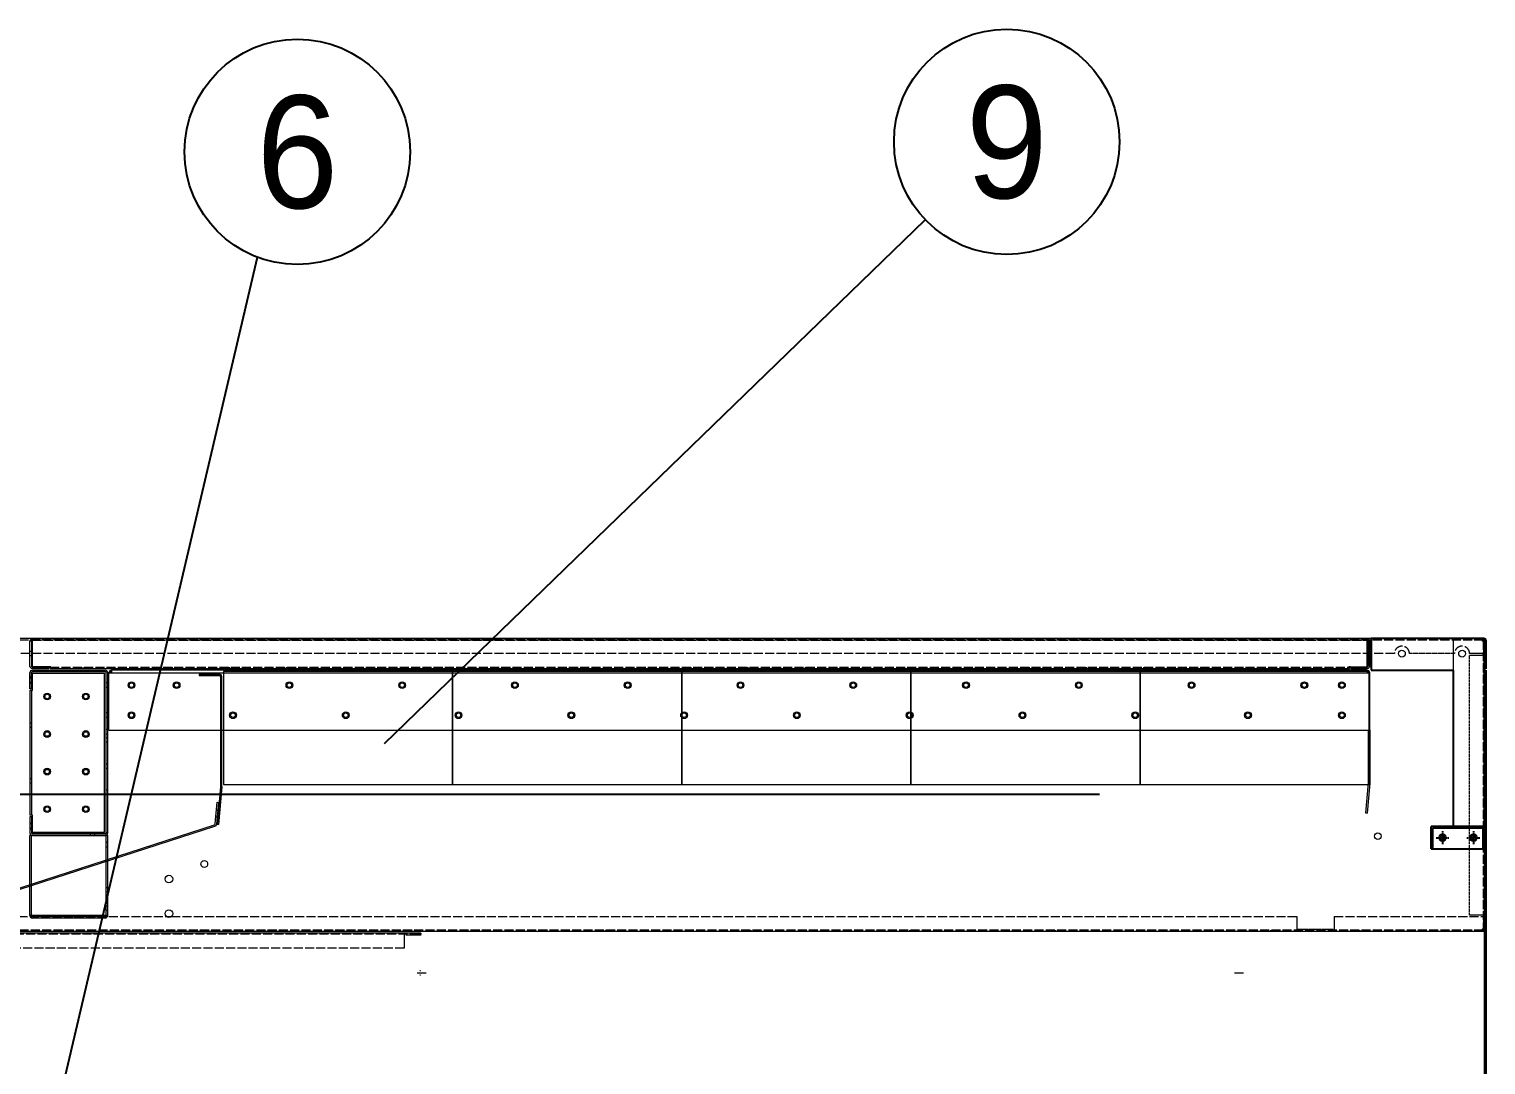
# Model space of a CAD drawing. Header units: millimetres. Extents: x 7627 to 39890, y 4589 to 27403.
# Drawn here: x 22537 to 24474, y 15583 to 16962 of the extents above; entities that cross this region are included whole.
import ezdxf
from ezdxf.enums import TextEntityAlignment as Align

# ---------------------------------------------------------------- set-up
doc = ezdxf.new("R2010")
doc.units = ezdxf.units.MM
doc.linetypes.add('CENTER', pattern=[2, 1.25, -0.25, 0.25, -0.25])
doc.linetypes.add('DASHED', pattern=[15, 12, -3])
for name, color, linetype in [('center', 1, 'CENTER'), ('냉각탑_dim', 1, 'Continuous'), ('냉각탑_text', 3, 'Continuous')]:
    doc.layers.add(name, color=color, linetype=linetype)
doc.styles.add('돋움', font='Dotum.ttf')

# ---------------------------------------------------------------- blocks, each defined once
blk = doc.blocks.new('A$C51234923')
at = {"color": 7, "lineweight": 15}
for p, q in [((3.5, 189), (3.5, 212)), ((3.5, 212), (99.5, 212)), ((99.5, 0), (99.5, 212)), ((0, 189), (0, 23)), ((3.5, 189), (0, 189)), ((2, 189), (2, 23)), ((0, 146), (2, 146)), ((0, 140), (2, 140)), ((0, 72), (2, 72)), ((0, 66), (2, 66)), ((3.5, 23), (0, 23)), ((3.5, 0), (3.5, 23)), ((99.5, 0), (3.5, 0))]:
    blk.add_line(p, q, dxfattribs=at)
for centre in [(23, 181), (74.5, 181), (23, 131), (74.5, 131), (23, 81), (74.5, 81), (23, 31), (74.5, 31)]:
    blk.add_circle(centre, 3, dxfattribs=at)
blk = doc.blocks.new('A$C30944BC8')
at = {"color": 7, "lineweight": 13, "ltscale": 0.159375}
for p, q in [((0, 110.2), (0, 186.7)), ((1677, 110.2), (1677, 186.7))]:
    blk.add_line(p, q, dxfattribs=at)
at = {"color": 7, "lineweight": 13, "ltscale": 0.007292}
for p, q in [((0, 186.7), (3.5, 186.7)), ((3.5, 190.2), (3.5, 186.7)), ((1673.5, 190.2), (1673.5, 186.7)), ((1673.5, 186.7), (1677, 186.7))]:
    blk.add_line(p, q, dxfattribs=at)
at = {"color": 7, "lineweight": 13}
for p, q in [((1673.5, 190.2), (3.5, 190.2)), ((3.5, 186.7), (1673.5, 186.7)), ((0, 110.2), (1677, 110.2))]:
    blk.add_line(p, q, dxfattribs=at)
at = {"color": 7, "lineweight": 13, "ltscale": 0.145697}
for p, q in [((1675, 110.2), (1675, 40.3)), ((1677, 110.2), (1677, 40.3))]:
    blk.add_line(p, q, dxfattribs=at)
at = {"color": 7, "lineweight": 13, "ltscale": 0.083658}
for p, q in [((1675, 40.2), (1671.5, 0.2)), ((1677, 40), (1673.5, 0))]:
    blk.add_line(p, q, dxfattribs=at)
at = {"color": 7, "lineweight": 13, "ltscale": 0.004167}
blk.add_line((1671.5, 0.2), (1673.5, 0), dxfattribs=at)
at = {"color": 7, "lineweight": 13}
for centre in [(30, 170.2), (90, 170.2), (240, 170.2), (390, 170.2), (540, 170.2), (690, 170.2), (840, 170.2), (990, 170.2), (1140, 170.2), (1290, 170.2), (1440, 170.2), (1590, 170.2), (1640, 170.2), (30, 130.2), (165, 130.2), (315, 130.2), (465, 130.2), (615, 130.2), (765, 130.2), (915, 130.2), (1065, 130.2), (1215, 130.2), (1365, 130.2), (1515, 130.2), (1640, 130.2)]:
    blk.add_circle(centre, 3, dxfattribs=at)
for centre, radius, start, end in [((3.5, 186.7), 3.5, 90, 180), ((3.5, 186.7), 1.5, 90, 180), ((1673.5, 186.7), 3.5, 0, 90), ((1673.5, 186.7), 1.5, 0, 90), ((1673.5, 40.3), 1.5, 355, 360), ((1673.5, 40.3), 3.5, 355, 360)]:
    blk.add_arc(centre, radius, start, end, dxfattribs=at)
blk = doc.blocks.new('A$C6A4A1024')
at = {"color": 7, "lineweight": 15}
for p, q in [((0, 195), (0, 216.5)), ((2, 195), (2, 216.5)), ((3.5, 220), (100, 220)), ((3.5, 218), (100, 218)), ((10.5, 220), (10.5, 218)), ((10.5, 220), (10.5, 218)), ((10.5, 220), (10.5, 218)), ((10.5, 220), (10.5, 218)), ((10.5, 220), (10.5, 218)), ((10.5, 220), (10.5, 218)), ((10.5, 220), (10.5, 218)), ((10.5, 220), (10.5, 218)), ((10.5, 220), (10.5, 218)), ((10.5, 220), (10.5, 218)), ((10.5, 220), (10.5, 218)), ((10.5, 220), (10.5, 218)), ((10.5, 220), (10.5, 218)), ((10.5, 220), (10.5, 218)), ((10.5, 220), (10.5, 218)), ((10.5, 220), (10.5, 218)), ((10.5, 220), (10.5, 218)), ((10.5, 220), (10.5, 218)), ((10.5, 220), (10.5, 218)), ((10.5, 220), (10.5, 218)), ((10.5, 220), (10.5, 218)), ((10.5, 220), (10.5, 218)), ((10.5, 220), (10.5, 218)), ((10.5, 220), (10.5, 218)), ((10.5, 220), (10.5, 218)), ((10.5, 220), (10.5, 218)), ((10.5, 220), (10.5, 218)), ((10.5, 220), (10.5, 218)), ((10.5, 220), (10.5, 218)), ((10.5, 220), (10.5, 218)), ((10.5, 220), (10.5, 218)), ((10.5, 220), (10.5, 218)), ((10.5, 220), (10.5, 218)), ((10.5, 220), (10.5, 218)), ((10.5, 220), (10.5, 218)), ((10.5, 220), (10.5, 218)), ((10.5, 220), (10.5, 218)), ((10.5, 220), (10.5, 218)), ((10.5, 220), (10.5, 218)), ((10.5, 220), (10.5, 218)), ((10.5, 220), (10.5, 218)), ((10.5, 220), (10.5, 218)), ((10.5, 220), (10.5, 218)), ((10.5, 220), (10.5, 218)), ((10.5, 220), (10.5, 218)), ((10.5, 220), (10.5, 218)), ((10.5, 220), (10.5, 218)), ((10.5, 220), (10.5, 218)), ((19.5, 220), (19.5, 218)), ((19.5, 220), (19.5, 218)), ((19.5, 220), (19.5, 218)), ((19.5, 220), (19.5, 218)), ((19.5, 220), (19.5, 218)), ((19.5, 220), (19.5, 218)), ((19.5, 220), (19.5, 218)), ((19.5, 220), (19.5, 218)), ((19.5, 220), (19.5, 218)), ((19.5, 220), (19.5, 218)), ((19.5, 220), (19.5, 218)), ((19.5, 220), (19.5, 218)), ((19.5, 220), (19.5, 218)), ((19.5, 220), (19.5, 218)), ((19.5, 220), (19.5, 218)), ((19.5, 220), (19.5, 218)), ((19.5, 220), (19.5, 218)), ((19.5, 220), (19.5, 218)), ((19.5, 220), (19.5, 218)), ((19.5, 220), (19.5, 218)), ((19.5, 220), (19.5, 218)), ((19.5, 220), (19.5, 218)), ((19.5, 220), (19.5, 218)), ((19.5, 220), (19.5, 218)), ((19.5, 220), (19.5, 218)), ((19.5, 220), (19.5, 218)), ((19.5, 220), (19.5, 218)), ((19.5, 220), (19.5, 218)), ((19.5, 220), (19.5, 218)), ((19.5, 220), (19.5, 218)), ((19.5, 220), (19.5, 218)), ((19.5, 220), (19.5, 218)), ((19.5, 220), (19.5, 218)), ((19.5, 220), (19.5, 218)), ((19.5, 220), (19.5, 218)), ((19.5, 220), (19.5, 218)), ((19.5, 220), (19.5, 218)), ((19.5, 220), (19.5, 218)), ((19.5, 220), (19.5, 218)), ((19.5, 220), (19.5, 218)), ((19.5, 220), (19.5, 218)), ((19.5, 220), (19.5, 218)), ((19.5, 220), (19.5, 218)), ((19.5, 220), (19.5, 218)), ((19.5, 220), (19.5, 218)), ((19.5, 220), (19.5, 218)), ((19.5, 220), (19.5, 218)), ((19.5, 220), (19.5, 218)), ((25, 220), (25, 218)), ((63, 220), (63, 218)), ((63, 220), (63, 218)), ((63, 220), (63, 218)), ((63, 220), (63, 218)), ((63, 220), (63, 218)), ((63, 220), (63, 218)), ((72, 220), (72, 218)), ((72, 220), (72, 218)), ((72, 220), (72, 218)), ((72, 220), (72, 218)), ((72, 220), (72, 218)), ((72, 220), (72, 218)), ((88.5, 220), (88.5, 218)), ((101.5, 3.5), (101.5, 216.5)), ((103.5, 3.5), (103.5, 216.5)), ((0, 211), (2, 211)), ((0, 211), (2, 211)), ((0, 211), (2, 211)), ((0, 211), (2, 211)), ((0, 211), (2, 211)), ((0, 211), (2, 211)), ((0, 211), (2, 211)), ((0, 211), (2, 211)), ((0, 211), (2, 211)), ((0, 211), (2, 211)), ((0, 211), (2, 211)), ((0, 211), (2, 211)), ((0, 210), (2, 210)), ((0, 210), (2, 210)), ((0, 210), (2, 210)), ((0, 210), (2, 210)), ((0, 210), (2, 210)), ((0, 210), (2, 210)), ((0, 210), (2, 210)), ((0, 210), (2, 210)), ((0, 210), (2, 210)), ((0, 210), (2, 210)), ((0, 210), (2, 210)), ((0, 210), (2, 210)), ((0, 210), (2, 210)), ((0, 210), (2, 210)), ((0, 210), (2, 210)), ((0, 210), (2, 210)), ((0, 210), (2, 210)), ((0, 210), (2, 210)), ((0, 210), (2, 210)), ((0, 210), (2, 210)), ((0, 210), (2, 210)), ((0, 210), (2, 210)), ((0, 210), (2, 210)), ((0, 210), (2, 210)), ((0, 210), (2, 210)), ((0, 210), (2, 210)), ((0, 210), (2, 210)), ((0, 210), (2, 210)), ((0, 210), (2, 210)), ((0, 210), (2, 210)), ((0, 210), (2, 210)), ((0, 204), (2, 204)), ((0, 204), (2, 204)), ((0, 204), (2, 204)), ((0, 204), (2, 204)), ((0, 204), (2, 204)), ((0, 204), (2, 204)), ((0, 204), (2, 204)), ((0, 204), (2, 204)), ((0, 204), (2, 204)), ((0, 204), (2, 204)), ((0, 204), (2, 204)), ((0, 204), (2, 204)), ((0, 204), (2, 204)), ((0, 204), (2, 204)), ((0, 204), (2, 204)), ((0, 204), (2, 204)), ((0, 204), (2, 204)), ((0, 204), (2, 204)), ((0, 204), (2, 204)), ((0, 204), (2, 204)), ((0, 204), (2, 204)), ((0, 204), (2, 204)), ((0, 204), (2, 204)), ((0, 204), (2, 204)), ((0, 204), (2, 204)), ((0, 204), (2, 204)), ((0, 204), (2, 204)), ((0, 204), (2, 204)), ((0, 204), (2, 204)), ((0, 204), (2, 204)), ((0, 204), (2, 204)), ((0, 203), (2, 203)), ((0, 203), (2, 203)), ((0, 203), (2, 203)), ((0, 203), (2, 203)), ((0, 203), (2, 203)), ((0, 203), (2, 203)), ((0, 203), (2, 203)), ((0, 203), (2, 203)), ((0, 203), (2, 203)), ((0, 203), (2, 203)), ((0, 203), (2, 203)), ((0, 203), (2, 203)), ((2, 195), (0, 195)), ((103.5, 203), (101.5, 203)), ((103.5, 203), (101.5, 203)), ((103.5, 203), (101.5, 203)), ((103.5, 203), (101.5, 203)), ((103.5, 203), (101.5, 203)), ((103.5, 203), (101.5, 203)), ((103.5, 203), (101.5, 203)), ((103.5, 203), (101.5, 203)), ((103.5, 203), (101.5, 203)), ((103.5, 203), (101.5, 203)), ((103.5, 203), (101.5, 203)), ((103.5, 203), (101.5, 203)), ((103.5, 203), (101.5, 203)), ((103.5, 203), (101.5, 203)), ((103.5, 203), (101.5, 203)), ((103.5, 203), (101.5, 203)), ((103.5, 203), (101.5, 203)), ((103.5, 203), (101.5, 203)), ((103.5, 203), (101.5, 203)), ((103.5, 203), (101.5, 203)), ((103.5, 203), (101.5, 203)), ((103.5, 203), (101.5, 203)), ((103.5, 203), (101.5, 203)), ((103.5, 203), (101.5, 203)), ((103.5, 197), (101.5, 197)), ((103.5, 197), (101.5, 197)), ((103.5, 197), (101.5, 197)), ((103.5, 197), (101.5, 197)), ((103.5, 197), (101.5, 197)), ((103.5, 197), (101.5, 197)), ((103.5, 197), (101.5, 197)), ((103.5, 197), (101.5, 197)), ((103.5, 197), (101.5, 197)), ((103.5, 197), (101.5, 197)), ((103.5, 197), (101.5, 197)), ((103.5, 197), (101.5, 197)), ((103.5, 197), (101.5, 197)), ((103.5, 197), (101.5, 197)), ((103.5, 197), (101.5, 197)), ((103.5, 197), (101.5, 197)), ((103.5, 197), (101.5, 197)), ((103.5, 197), (101.5, 197)), ((103.5, 197), (101.5, 197)), ((103.5, 197), (101.5, 197)), ((103.5, 197), (101.5, 197)), ((103.5, 197), (101.5, 197)), ((103.5, 197), (101.5, 197)), ((103.5, 197), (101.5, 197)), ((103.5, 163), (101.5, 163)), ((103.5, 163), (101.5, 163)), ((103.5, 163), (101.5, 163)), ((103.5, 163), (101.5, 163)), ((103.5, 163), (101.5, 163)), ((103.5, 163), (101.5, 163)), ((103.5, 163), (101.5, 163)), ((103.5, 163), (101.5, 163)), ((103.5, 163), (101.5, 163)), ((103.5, 163), (101.5, 163)), ((103.5, 163), (101.5, 163)), ((103.5, 163), (101.5, 163)), ((103.5, 163), (101.5, 163)), ((103.5, 163), (101.5, 163)), ((103.5, 163), (101.5, 163)), ((103.5, 163), (101.5, 163)), ((103.5, 163), (101.5, 163)), ((103.5, 163), (101.5, 163)), ((103.5, 163), (101.5, 163)), ((103.5, 163), (101.5, 163)), ((103.5, 163), (101.5, 163)), ((103.5, 163), (101.5, 163)), ((103.5, 163), (101.5, 163)), ((103.5, 163), (101.5, 163)), ((103.5, 163), (101.5, 163)), ((103.5, 163), (101.5, 163)), ((103.5, 163), (101.5, 163)), ((103.5, 157), (101.5, 157)), ((103.5, 157), (101.5, 157)), ((103.5, 157), (101.5, 157)), ((103.5, 157), (101.5, 157)), ((103.5, 157), (101.5, 157)), ((103.5, 157), (101.5, 157)), ((103.5, 157), (101.5, 157)), ((103.5, 157), (101.5, 157)), ((103.5, 157), (101.5, 157)), ((103.5, 157), (101.5, 157)), ((103.5, 157), (101.5, 157)), ((103.5, 157), (101.5, 157)), ((103.5, 157), (101.5, 157)), ((103.5, 157), (101.5, 157)), ((103.5, 157), (101.5, 157)), ((103.5, 157), (101.5, 157)), ((103.5, 157), (101.5, 157)), ((103.5, 157), (101.5, 157)), ((103.5, 157), (101.5, 157)), ((103.5, 157), (101.5, 157)), ((103.5, 157), (101.5, 157)), ((103.5, 157), (101.5, 157)), ((103.5, 157), (101.5, 157)), ((103.5, 157), (101.5, 157)), ((103.5, 157), (101.5, 157)), ((103.5, 157), (101.5, 157)), ((103.5, 157), (101.5, 157)), ((103.5, 141), (101.5, 141)), ((103.5, 141), (101.5, 141)), ((103.5, 141), (101.5, 141)), ((103.5, 141), (101.5, 141)), ((103.5, 141), (101.5, 141)), ((103.5, 141), (101.5, 141)), ((103.5, 141), (101.5, 141)), ((103.5, 141), (101.5, 141)), ((103.5, 135), (101.5, 135)), ((103.5, 135), (101.5, 135)), ((103.5, 135), (101.5, 135)), ((103.5, 135), (101.5, 135)), ((103.5, 135), (101.5, 135)), ((103.5, 135), (101.5, 135)), ((103.5, 135), (101.5, 135)), ((103.5, 135), (101.5, 135)), ((103.5, 130.1), (101.5, 130.1)), ((103.5, 130.1), (101.5, 130.1)), ((103.5, 124.1), (101.5, 124.1)), ((103.5, 124.1), (101.5, 124.1)), ((103.5, 95.1), (101.5, 95.1)), ((103.5, 95.1), (101.5, 95.1)), ((103.5, 89.1), (101.5, 89.1)), ((103.5, 89.1), (101.5, 89.1)), ((103.5, 60.1), (101.5, 60.1)), ((103.5, 60.1), (101.5, 60.1)), ((103.5, 54.1), (101.5, 54.1)), ((103.5, 54.1), (101.5, 54.1)), ((0, 25), (0, 3.5)), ((0, 25), (0, 3.5)), ((2, 25), (0, 25)), ((2, 25), (0, 25)), ((2, 25), (2, 3.5)), ((2, 25), (2, 3.5)), ((0, 17), (2, 17)), ((0, 17), (2, 17)), ((0, 17), (2, 17)), ((0, 17), (2, 17)), ((0, 17), (2, 17)), ((0, 17), (2, 17)), ((0, 17), (2, 17)), ((0, 17), (2, 17)), ((0, 17), (2, 17)), ((0, 17), (2, 17)), ((0, 17), (2, 17)), ((0, 17), (2, 17)), ((0, 16), (2, 16)), ((0, 16), (2, 16)), ((0, 16), (2, 16)), ((0, 16), (2, 16)), ((0, 16), (2, 16)), ((0, 16), (2, 16)), ((0, 16), (2, 16)), ((0, 16), (2, 16)), ((0, 16), (2, 16)), ((0, 16), (2, 16)), ((0, 16), (2, 16)), ((0, 16), (2, 16)), ((0, 16), (2, 16)), ((0, 16), (2, 16)), ((0, 16), (2, 16)), ((0, 16), (2, 16)), ((0, 16), (2, 16)), ((0, 16), (2, 16)), ((0, 16), (2, 16)), ((0, 16), (2, 16)), ((0, 16), (2, 16)), ((0, 16), (2, 16)), ((0, 16), (2, 16)), ((0, 16), (2, 16)), ((0, 16), (2, 16)), ((0, 16), (2, 16)), ((0, 10), (2, 10)), ((0, 10), (2, 10)), ((0, 10), (2, 10)), ((0, 10), (2, 10)), ((0, 10), (2, 10)), ((0, 10), (2, 10)), ((0, 10), (2, 10)), ((0, 10), (2, 10)), ((0, 10), (2, 10)), ((0, 10), (2, 10)), ((0, 10), (2, 10)), ((0, 10), (2, 10)), ((0, 10), (2, 10)), ((0, 10), (2, 10)), ((0, 10), (2, 10)), ((0, 10), (2, 10)), ((0, 10), (2, 10)), ((0, 10), (2, 10)), ((0, 10), (2, 10)), ((0, 10), (2, 10)), ((0, 10), (2, 10)), ((0, 10), (2, 10)), ((0, 10), (2, 10)), ((0, 10), (2, 10)), ((0, 10), (2, 10)), ((0, 10), (2, 10)), ((0, 9), (2, 9)), ((0, 9), (2, 9)), ((0, 9), (2, 9)), ((0, 9), (2, 9)), ((0, 9), (2, 9)), ((0, 9), (2, 9)), ((0, 9), (2, 9)), ((0, 9), (2, 9)), ((0, 9), (2, 9)), ((0, 9), (2, 9)), ((0, 9), (2, 9)), ((0, 9), (2, 9)), ((3.5, 2), (100, 2)), ((100, 2), (3.5, 2)), ((3.5, 0), (100, 0)), ((3.5, 0), (100, 0)), ((80.5, 0), (80.5, 2)), ((80.5, 0), (80.5, 2)), ((80.5, 0), (80.5, 2)), ((80.5, 0), (80.5, 2)), ((80.5, 0), (80.5, 2)), ((80.5, 0), (80.5, 2)), ((80.5, 0), (80.5, 2)), ((80.5, 0), (80.5, 2)), ((80.5, 0), (80.5, 2)), ((80.5, 0), (80.5, 2)), ((86.5, 0), (86.5, 2)), ((86.5, 0), (86.5, 2)), ((86.5, 0), (86.5, 2)), ((86.5, 0), (86.5, 2)), ((86.5, 0), (86.5, 2)), ((86.5, 0), (86.5, 2)), ((86.5, 0), (86.5, 2)), ((86.5, 0), (86.5, 2)), ((86.5, 0), (86.5, 2)), ((86.5, 0), (86.5, 2)), ((103.5, 3.5), (101.5, 3.5))]:
    blk.add_line(p, q, dxfattribs=at)
for centre, radius, start, end in [((3.5, 216.5), 3.5, 90, 180), ((3.5, 216.5), 1.5, 90, 180), ((100, 216.5), 3.5, 0, 90), ((100, 216.5), 1.5, 0, 90), ((3.5, 3.5), 3.5, 180, 270), ((3.5, 3.5), 1.5, 180, 270), ((100, 3.5), 3.5, 270, 0), ((100, 3.5), 1.5, 270, 0)]:
    blk.add_arc(centre, radius, start, end, dxfattribs=at)
blk = doc.blocks.new('A$C7AFD6E2C')
at = {"color": 7, "lineweight": 13}
for p, q in [((1778.5, 40), (3.5, 40)), ((1755, 0), (27, 0))]:
    blk.add_line(p, q, dxfattribs=at)
at = {"color": 7, "lineweight": 13, "ltscale": 0.007292}
for p, q in [((3.5, 36.5), (3.5, 40)), ((1778.5, 36.5), (1778.5, 40)), ((27, 3.5), (27, 0))]:
    blk.add_line(p, q, dxfattribs=at)
at = {"color": 7, "lineweight": 13, "ltscale": 0.004167}
for p, q in [((2, 36.5), (0, 36.5)), ((1780, 36.5), (1782, 36.5)), ((25, 2), (25, 0)), ((1757, 2), (1757, 0))]:
    blk.add_line(p, q, dxfattribs=at)
at = {"color": 7, "lineweight": 13, "ltscale": 0.06875}
for p, q in [((0, 3.5), (0, 36.5)), ((2, 36.5), (2, 3.5)), ((1780, 36.5), (1780, 3.5)), ((1782, 3.5), (1782, 36.5))]:
    blk.add_line(p, q, dxfattribs=at)
at = {"color": 7, "linetype": 'DASHED', "lineweight": 13}
for p, q in [((1778.5, 38), (3.5, 38)), ((1755, 2), (27, 2))]:
    blk.add_line(p, q, dxfattribs=at)
at = {"color": 7, "lineweight": 13, "ltscale": 0.070833}
for p, q in [((3.5, 2.5), (3.5, 36.5)), ((1778.5, 2.5), (1778.5, 36.5))]:
    blk.add_line(p, q, dxfattribs=at)
at = {"color": 7, "linetype": 'DASHED', "lineweight": 13, "ltscale": 0.004167}
for p, q in [((1780, 23), (1782, 23)), ((1780, 23), (1782, 23)), ((1780, 23), (1782, 23)), ((1780, 23), (1782, 23)), ((1780, 23), (1782, 23)), ((1780, 23), (1782, 23)), ((1780, 23), (1782, 23)), ((1780, 23), (1782, 23)), ((12, 2), (12, 0)), ((12, 2), (12, 0)), ((12, 2), (12, 0)), ((12, 2), (12, 0)), ((12, 2), (12, 0)), ((12, 2), (12, 0)), ((12, 2), (12, 0)), ((12, 2), (12, 0)), ((12, 2), (12, 0)), ((12, 2), (12, 0)), ((12, 2), (12, 0)), ((12, 2), (12, 0)), ((12, 2), (12, 0)), ((12, 2), (12, 0)), ((12, 2), (12, 0)), ((12, 2), (12, 0)), ((18, 2), (18, 0)), ((18, 2), (18, 0)), ((18, 2), (18, 0)), ((18, 2), (18, 0)), ((18, 2), (18, 0)), ((18, 2), (18, 0)), ((18, 2), (18, 0)), ((18, 2), (18, 0)), ((18, 2), (18, 0)), ((18, 2), (18, 0)), ((18, 2), (18, 0)), ((18, 2), (18, 0)), ((18, 2), (18, 0)), ((18, 2), (18, 0)), ((18, 2), (18, 0)), ((18, 2), (18, 0)), ((67, 2), (67, 0)), ((67, 2), (67, 0)), ((73, 2), (73, 0)), ((73, 2), (73, 0)), ((143, 2), (143, 0)), ((143, 2), (143, 0)), ((149, 2), (149, 0)), ((149, 2), (149, 0)), ((219, 2), (219, 0)), ((219, 2), (219, 0)), ((225, 2), (225, 0)), ((225, 2), (225, 0)), ((295, 2), (295, 0)), ((295, 2), (295, 0)), ((301, 2), (301, 0)), ((301, 2), (301, 0)), ((371, 2), (371, 0)), ((371, 2), (371, 0)), ((377, 2), (377, 0)), ((377, 2), (377, 0)), ((447, 2), (447, 0)), ((447, 2), (447, 0)), ((453, 2), (453, 0)), ((453, 2), (453, 0)), ((523, 2), (523, 0)), ((523, 2), (523, 0)), ((529, 2), (529, 0)), ((529, 2), (529, 0)), ((599, 2), (599, 0)), ((599, 2), (599, 0)), ((605, 2), (605, 0)), ((605, 2), (605, 0)), ((675, 2), (675, 0)), ((675, 2), (675, 0)), ((681, 2), (681, 0)), ((681, 2), (681, 0)), ((751, 2), (751, 0)), ((751, 2), (751, 0)), ((757, 2), (757, 0)), ((757, 2), (757, 0)), ((827, 2), (827, 0)), ((827, 2), (827, 0)), ((833, 2), (833, 0)), ((833, 2), (833, 0)), ((903, 2), (903, 0)), ((903, 2), (903, 0)), ((909, 2), (909, 0)), ((909, 2), (909, 0)), ((979, 2), (979, 0)), ((979, 2), (979, 0)), ((985, 2), (985, 0)), ((985, 2), (985, 0)), ((1055, 2), (1055, 0)), ((1055, 2), (1055, 0)), ((1061, 2), (1061, 0)), ((1061, 2), (1061, 0)), ((1131, 2), (1131, 0)), ((1131, 2), (1131, 0)), ((1137, 2), (1137, 0)), ((1137, 2), (1137, 0)), ((1207, 2), (1207, 0)), ((1207, 2), (1207, 0)), ((1213, 2), (1213, 0)), ((1213, 2), (1213, 0)), ((1283, 2), (1283, 0)), ((1283, 2), (1283, 0)), ((1289, 2), (1289, 0)), ((1289, 2), (1289, 0)), ((1359, 2), (1359, 0)), ((1359, 2), (1359, 0)), ((1365, 2), (1365, 0)), ((1365, 2), (1365, 0)), ((1435, 2), (1435, 0)), ((1435, 2), (1435, 0)), ((1441, 2), (1441, 0)), ((1441, 2), (1441, 0)), ((1511, 2), (1511, 0)), ((1511, 2), (1511, 0)), ((1517, 2), (1517, 0)), ((1517, 2), (1517, 0)), ((1587, 2), (1587, 0)), ((1587, 2), (1587, 0)), ((1593, 2), (1593, 0)), ((1593, 2), (1593, 0)), ((1642, 2), (1642, 0)), ((1642, 2), (1642, 0)), ((1648, 2), (1648, 0)), ((1648, 2), (1648, 0)), ((1711.5, 2), (1711.5, 0)), ((1711.5, 2), (1711.5, 0)), ((1717.5, 2), (1717.5, 0)), ((1717.5, 2), (1717.5, 0)), ((1764, 2), (1764, 0)), ((1764, 2), (1764, 0)), ((1764, 2), (1764, 0)), ((1764, 2), (1764, 0)), ((1764, 2), (1764, 0)), ((1764, 2), (1764, 0)), ((1764, 2), (1764, 0)), ((1764, 2), (1764, 0)), ((1764, 2), (1764, 0)), ((1764, 2), (1764, 0)), ((1764, 2), (1764, 0)), ((1764, 2), (1764, 0)), ((1764, 2), (1764, 0)), ((1764, 2), (1764, 0)), ((1764, 2), (1764, 0)), ((1764, 2), (1764, 0)), ((1770, 2), (1770, 0)), ((1770, 2), (1770, 0)), ((1770, 2), (1770, 0)), ((1770, 2), (1770, 0)), ((1770, 2), (1770, 0)), ((1770, 2), (1770, 0)), ((1770, 2), (1770, 0)), ((1770, 2), (1770, 0)), ((1770, 2), (1770, 0)), ((1770, 2), (1770, 0)), ((1770, 2), (1770, 0)), ((1770, 2), (1770, 0)), ((1770, 2), (1770, 0)), ((1770, 2), (1770, 0)), ((1770, 2), (1770, 0)), ((1770, 2), (1770, 0)), ((1780, 17), (1782, 17)), ((1780, 17), (1782, 17)), ((1780, 17), (1782, 17)), ((1780, 17), (1782, 17)), ((1780, 17), (1782, 17)), ((1780, 17), (1782, 17)), ((1780, 17), (1782, 17)), ((1780, 17), (1782, 17))]:
    blk.add_line(p, q, dxfattribs=at)
at = {"color": 7, "lineweight": 13, "ltscale": 0.048958}
for p, q in [((27, 2.5), (3.5, 2.5)), ((1755, 2.5), (1778.5, 2.5))]:
    blk.add_line(p, q, dxfattribs=at)
at = {"color": 7, "lineweight": 13, "ltscale": 0.044792}
for p, q in [((25, 2), (3.5, 2)), ((1778.5, 2), (1757, 2)), ((25, 0), (3.5, 0)), ((1778.5, 0), (1757, 0))]:
    blk.add_line(p, q, dxfattribs=at)
at = {"color": 7, "lineweight": 13, "ltscale": 0.002083}
for p, q in [((27, 2.5), (27, 3.5)), ((1755, 2.5), (1755, 3.5))]:
    blk.add_line(p, q, dxfattribs=at)
at = {"color": 7, "linetype": 'DASHED', "lineweight": 13, "ltscale": 0.002083}
blk.add_line((1755, 3.5), (1755, 2.5), dxfattribs=at)
at = {"color": 7, "lineweight": 13, "ltscale": 0.005208}
blk.add_line((1755, 2.5), (1755, 0), dxfattribs=at)
at = {"color": 7, "lineweight": 13}
for centre, radius, start, end in [((3.5, 36.5), 3.5, 90, 180), ((1778.5, 36.5), 3.5, 0, 90), ((3.5, 36.5), 1.5, 90, 180), ((1778.5, 36.5), 1.5, 360, 90), ((3.5, 3.5), 3.5, 180, 270), ((3.5, 3.5), 1.5, 180, 270), ((1778.5, 3.5), 3.5, 270, 360), ((1778.5, 3.5), 1.5, 270, 0)]:
    blk.add_arc(centre, radius, start, end, dxfattribs=at)
blk = doc.blocks.new('A$C244D7E91')
at = {"color": 7, "lineweight": 15}
for p, q in [((0, 3.5), (0, 110)), ((3.5, 110), (0, 110)), ((2, 3.5), (2, 110)), ((3.5, 110), (100, 110)), ((103.5, 110), (100, 110)), ((101.5, 3.5), (101.5, 110)), ((103.5, 100.5), (101.5, 100.5)), ((103.5, 100.5), (101.5, 100.5)), ((103.5, 3.5), (103.5, 110)), ((103.5, 94.5), (101.5, 94.5)), ((103.5, 94.5), (101.5, 94.5)), ((103.5, 40.5), (101.5, 40.5)), ((103.5, 40.5), (101.5, 40.5)), ((103.5, 34.5), (101.5, 34.5)), ((103.5, 34.5), (101.5, 34.5)), ((101.5, 20), (103.5, 20)), ((3.5, 3.5), (0, 3.5)), ((100, 3.5), (3.5, 3.5)), ((100, 2), (3.5, 2)), ((100, 0), (3.5, 0)), ((20.5, 0), (20.5, 2)), ((20.5, 0), (20.5, 2)), ((26.5, 0), (26.5, 2)), ((26.5, 0), (26.5, 2)), ((42, 0), (42, 2)), ((60, 0), (60, 2)), ((75.5, 0), (75.5, 2)), ((75.5, 0), (75.5, 2)), ((81.5, 0), (81.5, 2)), ((81.5, 0), (81.5, 2)), ((103.5, 3.5), (100, 3.5)), ((100, 2), (100, 0)), ((103.5, 16), (101.5, 16)), ((103.5, 16), (101.5, 16)), ((103.5, 16), (101.5, 16)), ((103.5, 16), (101.5, 16)), ((103.5, 16), (101.5, 16)), ((103.5, 10), (101.5, 10)), ((103.5, 10), (101.5, 10)), ((103.5, 10), (101.5, 10)), ((103.5, 10), (101.5, 10)), ((103.5, 10), (101.5, 10))]:
    blk.add_line(p, q, dxfattribs=at)
for centre, radius, start, end in [((3.5, 3.5), 3.5, 180, 270), ((3.5, 3.5), 1.5, 180, 270), ((100, 3.5), 3.5, 270, 0), ((100, 3.5), 1.5, 270, 0)]:
    blk.add_arc(centre, radius, start, end, dxfattribs=at)
blk = doc.blocks.new('A$C7EF54F26')
at = {"color": 7, "lineweight": 15}
for p, q in [((431.7, 245.9), (433.7, 245.9)), ((431.7, 216.9), (431.7, 245.9)), ((431.7, 235.4), (433.7, 235.4)), ((431.7, 235.4), (433.7, 235.4)), ((431.7, 235.4), (433.7, 235.4)), ((431.7, 235.4), (433.7, 235.4)), ((431.7, 235.4), (433.7, 235.4)), ((431.7, 235.4), (433.7, 235.4)), ((431.7, 235.4), (433.7, 235.4)), ((431.7, 235.4), (433.7, 235.4)), ((431.7, 235.4), (433.7, 235.4)), ((431.7, 235.4), (433.7, 235.4)), ((431.7, 235.4), (433.7, 235.4)), ((433.7, 216.9), (433.7, 245.9)), ((2.1, 30.9), (430.8, 215.5)), ((2.9, 29.1), (431.5, 213.7)), ((431.7, 226.4), (433.7, 226.4)), ((431.7, 226.4), (433.7, 226.4)), ((431.7, 226.4), (433.7, 226.4)), ((431.7, 226.4), (433.7, 226.4)), ((431.7, 226.4), (433.7, 226.4)), ((431.7, 226.4), (433.7, 226.4)), ((431.7, 226.4), (433.7, 226.4)), ((431.7, 226.4), (433.7, 226.4)), ((431.7, 226.4), (433.7, 226.4)), ((431.7, 226.4), (433.7, 226.4)), ((431.7, 226.4), (433.7, 226.4)), ((306.6, 162), (307.3, 160.2)), ((176.9, 106.2), (177.7, 104.4)), ((0, 27.7), (0.1, 0)), ((2, 19.5), (0, 19.5)), ((2, 19.5), (0, 19.5)), ((2, 19.5), (0, 19.5)), ((2, 19.5), (0, 19.5)), ((2, 19.5), (0, 19.5)), ((2, 19.5), (0, 19.5)), ((2, 19.5), (0, 19.5)), ((2, 19.5), (0, 19.5)), ((2, 19.5), (0, 19.5)), ((2, 19.5), (0, 19.5)), ((2, 19.5), (0, 19.5)), ((2, 27.7), (2.1, 0)), ((2.1, 10.5), (0.1, 10.5)), ((2.1, 10.5), (0.1, 10.5)), ((2.1, 10.5), (0.1, 10.5)), ((2.1, 10.5), (0.1, 10.5)), ((2.1, 10.5), (0.1, 10.5)), ((2.1, 10.5), (0.1, 10.5)), ((2.1, 10.5), (0.1, 10.5)), ((2.1, 10.5), (0.1, 10.5)), ((2.1, 10.5), (0.1, 10.5)), ((2.1, 10.5), (0.1, 10.5)), ((2.1, 10.5), (0.1, 10.5)), ((0.1, 0), (2.1, 0))]:
    blk.add_line(p, q, dxfattribs=at)
for centre, radius, start, end in [((430.2, 216.9), 1.5, 293.3, 0), ((430.2, 216.9), 3.5, 293.3, 0), ((3.5, 27.7), 3.5, 113.3, 180.3), ((3.5, 27.7), 1.5, 113.3, 180.3)]:
    blk.add_arc(centre, radius, start, end, dxfattribs=at)
blk = doc.blocks.new('A$C21967578')
at = {"color": 7, "lineweight": 15}
for p, q in [((0, 199.8), (26.9, 199.8)), ((0, 199.8), (0, 198.2)), ((0, 198.2), (26.9, 198.2)), ((10.5, 198.2), (10.5, 199.8)), ((10.5, 198.2), (10.5, 199.8)), ((10.5, 198.2), (10.5, 199.8)), ((10.5, 198.2), (10.5, 199.8)), ((10.5, 198.2), (10.5, 199.8)), ((10.5, 198.2), (10.5, 199.8)), ((10.5, 198.2), (10.5, 199.8)), ((10.5, 198.2), (10.5, 199.8)), ((10.5, 198.2), (10.5, 199.8)), ((10.5, 198.2), (10.5, 199.8)), ((10.5, 198.2), (10.5, 199.8)), ((10.5, 198.2), (10.5, 199.8)), ((10.5, 198.2), (10.5, 199.8)), ((10.5, 198.2), (10.5, 199.8)), ((10.5, 198.2), (10.5, 199.8)), ((19.5, 198.2), (19.5, 199.8)), ((19.5, 198.2), (19.5, 199.8)), ((19.5, 198.2), (19.5, 199.8)), ((19.5, 198.2), (19.5, 199.8)), ((19.5, 198.2), (19.5, 199.8)), ((19.5, 198.2), (19.5, 199.8)), ((19.5, 198.2), (19.5, 199.8)), ((19.5, 198.2), (19.5, 199.8)), ((19.5, 198.2), (19.5, 199.8)), ((19.5, 198.2), (19.5, 199.8)), ((19.5, 198.2), (19.5, 199.8)), ((19.5, 198.2), (19.5, 199.8)), ((19.5, 198.2), (19.5, 199.8)), ((19.5, 198.2), (19.5, 199.8)), ((19.5, 198.2), (19.5, 199.8)), ((28.4, 196.7), (28.4, 49.9)), ((30, 49.8), (30, 196.7)), ((30, 114.8), (28.4, 114.8)), ((28.4, 49.9), (24, 0.1)), ((30, 49.8), (25.6, 0)), ((24, 0.1), (25.6, 0)), ((25.1, 12.1), (26.7, 12)), ((25.1, 12.1), (26.7, 12)), ((25.1, 12.1), (26.7, 12)), ((25.1, 12.1), (26.7, 12)), ((25.1, 12.1), (26.7, 12)), ((25.1, 12.1), (26.7, 12)), ((25.1, 12.1), (26.7, 12)), ((25.1, 12.1), (26.7, 12)), ((25.1, 12.1), (26.7, 12)), ((25.1, 12.1), (26.7, 12)), ((25.1, 12.1), (26.7, 12)), ((25.6, 18.1), (27.2, 17.9)), ((25.6, 18.1), (27.2, 17.9)), ((25.6, 18.1), (27.2, 17.9)), ((25.6, 18.1), (27.2, 17.9)), ((25.6, 18.1), (27.2, 17.9)), ((25.6, 18.1), (27.2, 17.9)), ((25.6, 18.1), (27.2, 17.9)), ((25.6, 18.1), (27.2, 17.9)), ((25.6, 18.1), (27.2, 17.9)), ((25.6, 18.1), (27.2, 17.9)), ((25.6, 18.1), (27.2, 17.9))]:
    blk.add_line(p, q, dxfattribs=at)
for radius, start in [(3.1, 360), (1.5, 0)]:
    blk.add_arc((26.9, 196.7), radius, start, 90, dxfattribs=at)
blk = doc.blocks.new('A$C60135176')
at = {"color": 1}
for p, q in [((151, 250), (0, 250)), ((0, 250), (0, 208)), ((151, 0), (151, 250)), ((0, 208), (109, 208)), ((109, 208), (109, 0)), ((109, 0), (151, 0))]:
    blk.add_line(p, q, dxfattribs=at)
blk = doc.blocks.new('A$C506531F9')
for p, q in [((71, 30), (0, 30)), ((0, 0), (0, 30)), ((71, 0), (71, 30)), ((0, 0), (71, 0))]:
    blk.add_line(p, q)
at = {"color": 7}
for p, q in [((2, 28), (69, 28)), ((2, 0), (2, 28)), ((69, 0), (69, 28)), ((0, 0), (71, 0))]:
    blk.add_line(p, q, dxfattribs=at)
for centre, radius in [((15, 15), 4.5), ((15, 15), 4.5), ((56, 15), 4.5), ((56, 15), 4.5), ((15, 15), 3), ((56, 15), 3)]:
    blk.add_circle(centre, radius)
at = {"layer": 'center'}
for p, q in [((15, 23.5), (15, 6.5)), ((56, 23.5), (56, 6.5)), ((6.5, 15), (23.5, 15)), ((47.5, 15), (64.5, 15))]:
    blk.add_line(p, q, dxfattribs=at)
blk = doc.blocks.new('1')
at = {"color": 7, "lineweight": 13}
for p, q in [((24470.9, 16150.7), (21974.3, 16150.7)), ((24430.6, 16147.8), (24430.6, 15900.7)), ((24472.6, 16147.8), (24472.6, 15763.6)), ((24470.9, 15900.7), (24430.6, 15900.7)), ((24470.9, 15760.7), (21974.3, 15760.7)), ((23054.8, 15758.7), (21975.4, 15758.7))]:
    blk.add_line(p, q, dxfattribs=at)
at = {"color": 7, "linetype": 'DASHED', "lineweight": 13}
for p, q in [((24470.9, 16148.7), (21974.3, 16148.7)), ((24470.6, 16147.8), (24470.6, 15763.6)), ((24352.6, 16130.7), (22524.6, 16130.7)), ((22222.6, 15780.7), (22719.6, 15780.7)), ((22725.6, 15780.7), (24222.6, 15780.7)), ((24272.6, 15780.7), (24470.9, 15780.7)), ((24470.9, 15762.7), (21974.3, 15762.7)), ((23054.8, 15757.1), (21975.4, 15757.1)), ((23035.6, 15738.7), (22317.6, 15738.7))]:
    blk.add_line(p, q, dxfattribs=at)
at = {"color": 7, "linetype": 'DASHED', "lineweight": 13, "ltscale": 0.00625}
for p, q in [((24413.6, 16148.7), (24413.6, 16150.7)), ((24431.6, 16148.7), (24431.6, 16150.7)), ((24472.6, 16147.8), (24470.6, 16147.8)), ((24472.6, 16128.7), (24470.6, 16128.7)), ((24472.6, 16105.2), (24470.6, 16105.2)), ((24472.6, 16096.2), (24470.6, 16096.2)), ((24472.6, 16005.2), (24470.6, 16005.2)), ((24472.6, 15996.2), (24470.6, 15996.2)), ((24472.6, 15905.2), (24470.6, 15905.2)), ((24472.6, 15896.2), (24470.6, 15896.2)), ((24472.6, 15805.2), (24470.6, 15805.2)), ((24472.6, 15796.2), (24470.6, 15796.2)), ((24472.6, 15782.7), (24470.6, 15782.7)), ((22614.6, 15762.7), (22614.6, 15760.7)), ((22620.6, 15762.7), (22620.6, 15760.7)), ((22814.6, 15762.7), (22814.6, 15760.7)), ((22820.6, 15762.7), (22820.6, 15760.7)), ((23014.6, 15762.7), (23014.6, 15760.7)), ((23020.6, 15762.7), (23020.6, 15760.7)), ((23096.6, 15762.7), (23096.6, 15760.7)), ((23102.6, 15762.7), (23102.6, 15760.7)), ((23296.6, 15762.7), (23296.6, 15760.7)), ((23302.6, 15762.7), (23302.6, 15760.7)), ((23496.6, 15762.7), (23496.6, 15760.7)), ((23502.6, 15762.7), (23502.6, 15760.7)), ((23701.6, 15762.7), (23701.6, 15760.7)), ((23707.6, 15762.7), (23707.6, 15760.7)), ((23901.6, 15762.7), (23901.6, 15760.7)), ((23907.6, 15762.7), (23907.6, 15760.7)), ((24101.6, 15762.7), (24101.6, 15760.7)), ((24107.6, 15762.7), (24107.6, 15760.7)), ((24181.6, 15762.7), (24181.6, 15760.7)), ((24187.6, 15762.7), (24187.6, 15760.7)), ((24306.6, 15762.7), (24306.6, 15760.7)), ((24312.6, 15762.7), (24312.6, 15760.7)), ((24431.6, 15762.7), (24431.6, 15760.7)), ((24437.6, 15762.7), (24437.6, 15760.7)), ((24472.6, 15763.6), (24470.6, 15763.6))]:
    blk.add_line(p, q, dxfattribs=at)
at = {"color": 7, "linetype": 'DASHED', "lineweight": 13, "ltscale": 0.002219}
for p, q in [((24470.9, 16148.7), (24470.2, 16148.7)), ((24470.9, 15762.7), (24470.2, 15762.7))]:
    blk.add_line(p, q, dxfattribs=at)
at = {"color": 7, "linetype": 'DASHED', "lineweight": 13, "ltscale": 0.002812}
for p, q in [((24470.6, 16147.8), (24470.6, 16148.7)), ((24470.6, 15763.6), (24470.6, 15762.7))]:
    blk.add_line(p, q, dxfattribs=at)
at = {"color": 7, "lineweight": 13, "ltscale": 0.004222}
for p, q in [((24470.9, 16149.4), (24470.9, 16150.7)), ((24470.9, 15762.1), (24470.9, 15760.7))]:
    blk.add_line(p, q, dxfattribs=at)
at = {"color": 7, "lineweight": 13, "ltscale": 0.003766}
for p, q in [((24470.9, 16149.4), (24470.9, 16148.1)), ((24470.9, 15762.1), (24470.9, 15763.3))]:
    blk.add_line(p, q, dxfattribs=at)
at = {"color": 7, "lineweight": 13, "ltscale": 0.002201}
for p, q in [((24471.6, 16148.7), (24470.9, 16148.7)), ((24471.6, 15762.7), (24470.9, 15762.7))]:
    blk.add_line(p, q, dxfattribs=at)
at = {"color": 7, "linetype": 'DASHED', "lineweight": 13, "ltscale": 0.003094}
for p, q in [((24470.9, 16147.3), (24470.9, 16148.3)), ((24470.9, 15764.1), (24470.9, 15763.1))]:
    blk.add_line(p, q, dxfattribs=at)
at = {"color": 7, "linetype": 'DASHED', "lineweight": 13, "ltscale": 0.051875}
for p, q in [((24470.9, 16147.3), (24470.9, 16130.7)), ((24452.6, 16128.7), (24469.2, 16128.7)), ((24222.6, 15780.7), (24222.6, 15764.1)), ((24272.6, 15780.7), (24272.6, 15764.1)), ((24469.2, 15782.7), (24452.6, 15782.7)), ((24470.9, 15780.7), (24470.9, 15764.1))]:
    blk.add_line(p, q, dxfattribs=at)
at = {"color": 7, "lineweight": 13, "ltscale": 0.003112}
for p, q in [((24471.6, 16148.7), (24472.6, 16148.7)), ((24471.6, 15762.7), (24472.6, 15762.7))]:
    blk.add_line(p, q, dxfattribs=at)
for p, q in [((24472.6, 16150.7), (24472.6, 12550.7)), ((24474.2, 16149.1), (24474.2, 16110.3)), ((24474.2, 16108.7), (24474.2, 12552.3)), ((22333.6, 15943.7), (23960.3, 15943.7))]:
    blk.add_line(p, q)
at = {"lineweight": 5}
for p, q in [((24472.6, 16150.7), (24474.2, 16150.7)), ((24474.2, 16149.1), (24474.2, 16150.7)), ((22548.1, 16107.7), (22557.1, 16107.7))]:
    blk.add_line(p, q, dxfattribs=at)
at = {"color": 7, "lineweight": 13, "ltscale": 0.002813}
for p, q in [((24472.6, 16147.8), (24472.6, 16148.7)), ((24472.6, 15763.6), (24472.6, 15762.7))]:
    blk.add_line(p, q, dxfattribs=at)
at = {"color": 7, "linetype": 'DASHED', "lineweight": 13, "ltscale": 0.1875}
blk.add_line((24432.6, 16130.7), (24372.6, 16130.7), dxfattribs=at)
at = {"color": 7, "linetype": 'DASHED', "lineweight": 13, "ltscale": 0.057188}
blk.add_line((24470.9, 16130.7), (24452.6, 16130.7), dxfattribs=at)
at = {"color": 7, "linetype": 'DASHED', "lineweight": 13, "ltscale": 0.298983}
blk.add_line((24452.6, 15782.7), (24452.6, 16128.7), dxfattribs=at)
at = {"color": 7, "linetype": 'DASHED', "lineweight": 13, "ltscale": 0.004375}
for p, q in [((24470.6, 16128.7), (24469.2, 16128.7)), ((24470.6, 15782.7), (24469.2, 15782.7))]:
    blk.add_line(p, q, dxfattribs=at)
at = {"color": 7, "lineweight": 13, "ltscale": 0.01875}
blk.add_line((22719.6, 15780.7), (22725.6, 15780.7), dxfattribs=at)
at = {"color": 7, "linetype": 'DASHED', "lineweight": 13, "ltscale": 0.005}
for p, q in [((22613.1, 15757.1), (22613.1, 15758.7)), ((22622.1, 15757.1), (22622.1, 15758.7)), ((22813.1, 15757.1), (22813.1, 15758.7)), ((22822.1, 15757.1), (22822.1, 15758.7)), ((23013.1, 15757.1), (23013.1, 15758.7)), ((23022.1, 15757.1), (23022.1, 15758.7)), ((23035.6, 15758.7), (23035.6, 15757.1)), ((23057.6, 15708.7), (23056, 15708.7)), ((23057.6, 15702.7), (23056, 15702.7))]:
    blk.add_line(p, q, dxfattribs=at)
at = {"color": 7, "linetype": 'DASHED', "lineweight": 13, "ltscale": 0.00375}
blk.add_line((23035.6, 15757.1), (23035.6, 15755.9), dxfattribs=at)
at = {"color": 7, "linetype": 'DASHED', "lineweight": 13, "ltscale": 0.05375}
for p, q in [((23035.6, 15755.9), (23035.6, 15738.7)), ((23037.6, 15756.2), (23054.8, 15756.2))]:
    blk.add_line(p, q, dxfattribs=at)
at = {"color": 7, "lineweight": 13, "ltscale": 0.00875}
for p, q in [((23054.8, 15755.9), (23054.8, 15758.7)), ((23057.6, 15755.9), (23054.8, 15755.9))]:
    blk.add_line(p, q, dxfattribs=at)
at = {"color": 7, "lineweight": 13, "ltscale": 0.009063}
for p, q in [((23057.6, 15758.7), (23054.8, 15758.7)), ((23057.6, 15757.1), (23054.8, 15757.1))]:
    blk.add_line(p, q, dxfattribs=at)
at = {"color": 7, "lineweight": 13, "ltscale": 0.005}
for p, q in [((23054.8, 15758.7), (23054.8, 15757.1)), ((23057.6, 15756.2), (23056, 15756.2)), ((23057.6, 15758.7), (23057.6, 15757.1))]:
    blk.add_line(p, q, dxfattribs=at)
at = {"color": 7, "lineweight": 13, "ltscale": 0.00375}
blk.add_line((23054.8, 15756.2), (23056, 15756.2), dxfattribs=at)
at = {"color": 7, "lineweight": 13, "ltscale": 0.0009375}
for p, q in [((23056, 15756.2), (23056, 15755.9)), ((23057.6, 15756.2), (23057.6, 15755.9))]:
    blk.add_line(p, q, dxfattribs=at)
at = {"color": 7, "linetype": 'DASHED', "lineweight": 13, "ltscale": 0.15625}
blk.add_line((24222.6, 15764.1), (24272.6, 15764.1), dxfattribs=at)
at = {"color": 1, "lineweight": 5}
for p, q in [((23052.8, 15705.7), (23064.8, 15705.7)), ((24139.8, 15705.7), (24151.8, 15705.7))]:
    blk.add_line(p, q, dxfattribs=at)
at = {"color": 5, "lineweight": 5}
for points in [[(22795.1, 15956.7), (23099.9, 15956.7), (23099.9, 16106.7), (22795.1, 16106.7)], [(23099.9, 15956.7), (23404.7, 15956.7), (23404.7, 16106.7), (23099.9, 16106.7)], [(23404.7, 15956.7), (23709.5, 15956.7), (23709.5, 16106.7), (23404.7, 16106.7)], [(23709.5, 15956.7), (24014.3, 15956.7), (24014.3, 16106.7), (23709.5, 16106.7)], [(24014.3, 15956.7), (24319.1, 15956.7), (24319.1, 16106.7), (24014.3, 16106.7)]]:
    blk.add_lwpolyline(points, close=True, dxfattribs=at)
at = {"color": 7, "lineweight": 13}
for centre, radius in [((24362.6, 16130.7), 4.5), ((24442.6, 16130.7), 4.5), ((22672.8, 16088.7), 4.5), ((22732.8, 16088.7), 4.5), ((22882.8, 16088.7), 4.5), ((23032.8, 16088.7), 4.5), ((23182.8, 16088.7), 4.5), ((23332.8, 16088.7), 4.5), ((23482.8, 16088.7), 4.5), ((23632.8, 16088.7), 4.5), ((23782.8, 16088.7), 4.5), ((23932.8, 16088.7), 4.5), ((24082.8, 16088.7), 4.5), ((24232.8, 16088.7), 4.5), ((24282.8, 16088.7), 4.5), ((22560.6, 16073.7), 4.5), ((22612.1, 16073.7), 4.5), ((22672.8, 16048.7), 4.5), ((22807.8, 16048.7), 4.5), ((22957.8, 16048.7), 4.5), ((23107.8, 16048.7), 4.5), ((23257.8, 16048.7), 4.5), ((23407.8, 16048.7), 4.5), ((23557.8, 16048.7), 4.5), ((23707.8, 16048.7), 4.5), ((23857.8, 16048.7), 4.5), ((24007.8, 16048.7), 4.5), ((24157.8, 16048.7), 4.5), ((24282.8, 16048.7), 4.5), ((22560.6, 16023.7), 4.5), ((22612.1, 16023.7), 4.5), ((22560.6, 15973.7), 4.5), ((22612.1, 15973.7), 4.5), ((22560.6, 15923.7), 4.5), ((22612.1, 15923.7), 4.5), ((24330.6, 15887.8), 4.5), ((22769.6, 15850.7), 4.5), ((22722.6, 15830.7), 5), ((22722.6, 15784.7), 5)]:
    blk.add_circle(centre, radius, dxfattribs=at)
at = {"color": 7, "linetype": 'DASHED', "lineweight": 13}
for centre in [(24362.6, 16130.7), (24442.6, 16130.7)]:
    blk.add_arc(centre, 10, 0, 180, dxfattribs=at)
at = {"color": 7, "lineweight": 13}
for points in [[(24470.9, 16149.4), (24470.6, 16149), (24470.3, 16148.6), (24469.9, 16148.2), (24469.6, 16147.7), (24469.2, 16147.3)], [(24471.6, 16148.7), (24471.3, 16148.4), (24470.8, 16148.1), (24470.3, 16147.9), (24469.8, 16147.6), (24469.2, 16147.3)], [(24471.6, 15762.7), (24471.3, 15763), (24470.8, 15763.3), (24470.3, 15763.6), (24469.8, 15763.8), (24469.2, 15764.1)], [(24470.9, 15762.1), (24470.6, 15762.4), (24470.3, 15762.8), (24469.9, 15763.2), (24469.6, 15763.7), (24469.2, 15764.1)]]:
    blk.add_open_spline(points, degree=5, dxfattribs=at)
at = {"color": 7, "linetype": 'DASHED', "lineweight": 13}
for points in [[(24470.2, 16148.7), (24470.1, 16148.4), (24469.9, 16148.1), (24469.7, 16147.9), (24469.5, 16147.6), (24469.2, 16147.3)], [(24470.9, 16148.1), (24470.6, 16148), (24470.3, 16147.8), (24469.9, 16147.7), (24469.6, 16147.5), (24469.2, 16147.3)], [(24470.2, 15762.7), (24470.1, 15763), (24469.9, 15763.3), (24469.7, 15763.5), (24469.5, 15763.8), (24469.2, 15764.1)], [(24470.9, 15763.3), (24470.6, 15763.4), (24470.3, 15763.6), (24469.9, 15763.7), (24469.6, 15763.9), (24469.2, 15764.1)]]:
    blk.add_open_spline(points, degree=5, dxfattribs=at)
at = {"lineweight": 5, "xscale": -1}
blk.add_blockref('A$C7AFD6E2C', (24319.7, 16110.7), dxfattribs=at)
for name, p in [('A$C60135176', (24321.6, 15900.7)), ('A$C506531F9', (24401.6, 15870.7))]:
    blk.add_blockref(name, p)
at = {"lineweight": 5}
for name, p in [('A$C6A4A1024', (22537.6, 15888.7)), ('A$C51234923', (22537.6, 15892.7)), ('A$C30944BC8', (22642.8, 15918.5)), ('A$C21967578', (22762.8, 15903.4)), ('A$C244D7E91', (22537.6, 15778.7))]:
    blk.add_blockref(name, p, dxfattribs=at)
at = {"lineweight": 5, "rotation": 354.6349260590812}
blk.add_blockref('A$C7EF54F26', (22334.1, 15728.5), dxfattribs=at)

msp = doc.modelspace()

# ---------------------------------------------------------------- linework, layer by layer
at = {"layer": '냉각탑_dim', "linetype": 'ByBlock', "lineweight": -2}
for points in [[(23009.4, 16011.3), (23728.6, 16708.3)], [(22438.1, 14945.9), (22840.6, 16658.2)]]:
    msp.add_lwpolyline(points, dxfattribs=at)
for centre in [(23837, 16811.9), (22893.4, 16798.6)]:
    msp.add_circle(centre, 150, dxfattribs=at)

# ---------------------------------------------------------------- block references
msp.add_blockref('1', (0, 0))

# ---------------------------------------------------------------- texts
at = {"layer": '냉각탑_text', "style": '돋움'}
for s, p in [('9', (23837, 16811.9)), ('6', (22893.4, 16798.6))]:
    msp.add_text(s, height=150, dxfattribs=at).set_placement(p, align=Align.MIDDLE_CENTER)

doc.saveas('drawing.dxf')
